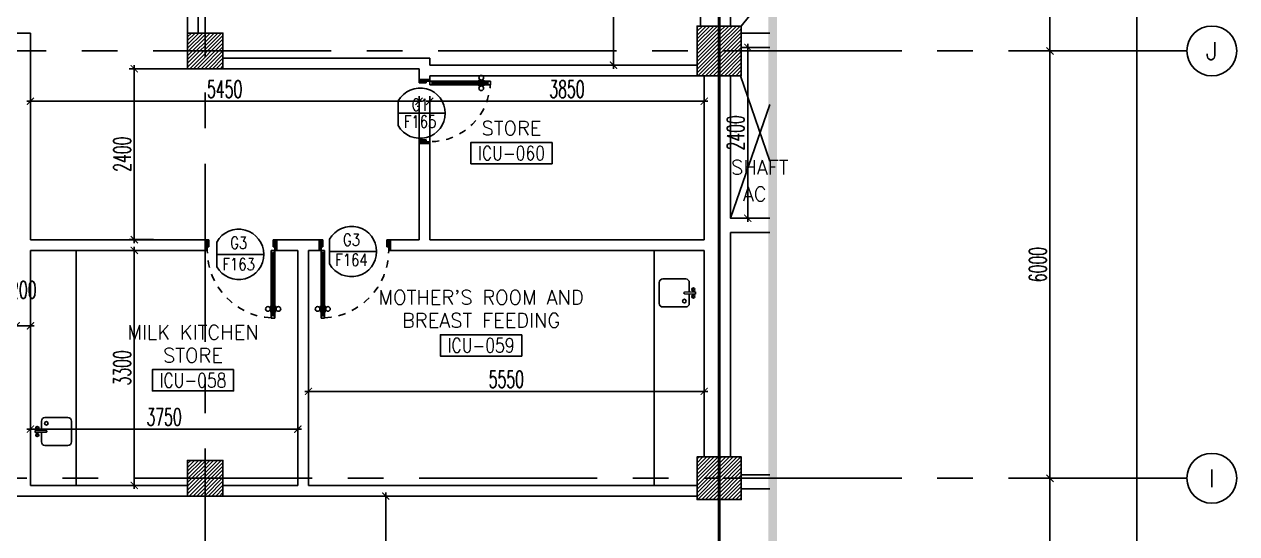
# Model space of a CAD drawing. Extents: x 275967.8 to 276060, y 57291.9 to 57371.4.
# Drawn here: x 276043.04 to 276060.05, y 57329.2 to 57336.36 of the extents above; entities that cross this region are included whole.
import ezdxf
from ezdxf.enums import TextEntityAlignment as Align

# ---------------------------------------------------------------- set-up
doc = ezdxf.new("R2010")
doc.units = 0
doc.header["$MEASUREMENT"] = 0
doc.header["$PDMODE"] = 34
for name, pattern in [('CENTER2', [1.125, 0.75, -0.125, 0.125, -0.125]), ('CENTERX2', [4, 2.5, -0.5, 0.5, -0.5]), ('HIDDEN', [0.375, 0.25, -0.125])]:
    doc.linetypes.add(name, pattern=pattern)
doc.layers.get('0').update_dxf_attribs({"linetype": 'CONTINUOUS'})
doc.layers.get('DEFPOINTS').update_dxf_attribs({"linetype": 'CONTINUOUS'})
for name, color, linetype in [('AX-CR', 2, 'CONTINUOUS'), ('AX-DIM', 4, 'CONTINUOUS'), ('AX-TXT', 2, 'CONTINUOUS'), ('AXES', 11, 'CENTERX2'), ('COL', 5, 'CONTINUOUS'), ('DIM', 4, 'CONTINUOUS'), ('DOOR', 7, 'CONTINUOUS'), ('DOOR-CR', 2, 'CONTINUOUS'), ('DOOR-NO', 3, 'CONTINUOUS'), ('ELEV', 2, 'CONTINUOUS'), ('HAT', 8, 'CONTINUOUS'), ('NON-MEDICAL', 3, 'CONTINUOUS'), ('RM-BOX', 4, 'CONTINUOUS'), ('RM-NAME', 2, 'CONTINUOUS'), ('RM-NO', 2, 'CONTINUOUS'), ('ROOF', 7, 'CONTINUOUS'), ('SHAFT', 3, 'CONTINUOUS'), ('WALL', 2, 'CONTINUOUS')]:
    doc.layers.add(name, color=color, linetype=linetype)
doc.styles.add('ROMANS', font='ROMANS.shx', dxfattribs={"width": 0.6})
doc.dimstyles.new('STANDARD in', dxfattribs={"dimtxt": 0.24, "dimasz": 0.1, "dimexe": 0.07, "dimexo": 0.05, "dimgap": 0.05, "dimtad": 1, "dimdec": 0, "dimlfac": 1000, "dimzin": 0, "dimdsep": 46, "dimtxsty": 'ROMANS', "dimblk": 'ARCHTICK', "dimcen": 0.05, "dimdle": 0.05, "dimclrd": 4, "dimclre": 4, "dimclrt": 2, "dimadec": 0, "dimazin": 0, "dimtfac": 1, "dimtdec": 0, "dimtmove": 2, "dimatfit": 3, "dimfxl": 0, "dimtolj": 1, "dimtzin": 0, "dimarcsym": 0})

# ---------------------------------------------------------------- blocks, each defined once
blk = doc.blocks.new('*X15')
at = {"color": 0}
for p, q in [((84179, 155509), (84660, 155990)), ((84179, 155562), (84607, 155990)), ((84179, 155615), (84554, 155990)), ((84179, 155668), (84501, 155990)), ((84179, 155721), (84448, 155990)), ((84179, 155774), (84395, 155990)), ((84179, 155827), (84342, 155990)), ((84179, 155880), (84289, 155990)), ((84179, 155933), (84236, 155990)), ((84179, 155986), (84183, 155990)), ((84213, 155490), (84679, 155956)), ((84266, 155490), (84679, 155903)), ((84319, 155490), (84679, 155850)), ((84372, 155490), (84679, 155796)), ((84426, 155490), (84679, 155743)), ((84479, 155490), (84679, 155690)), ((84532, 155490), (84679, 155637)), ((84585, 155490), (84679, 155584)), ((84638, 155490), (84679, 155531))]:
    blk.add_line(p, q, dxfattribs=at)
blk = doc.blocks.new('COL50')
at = {"layer": 'COL'}
blk.add_lwpolyline([(-250, 250), (-250, -250), (250, -250), (250, 250)], close=True, dxfattribs=at)
blk = doc.blocks.new('*X17')
at = {"color": 0}
for p, q in [((84179, 149516), (84653, 149990)), ((84179, 149569), (84600, 149990)), ((84179, 149622), (84547, 149990)), ((84179, 149675), (84494, 149990)), ((84179, 149728), (84441, 149990)), ((84179, 149781), (84388, 149990)), ((84179, 149834), (84335, 149990)), ((84179, 149887), (84282, 149990)), ((84179, 149940), (84229, 149990)), ((84206, 149490), (84679, 149963)), ((84259, 149490), (84679, 149910)), ((84312, 149490), (84679, 149857)), ((84365, 149490), (84679, 149804)), ((84418, 149490), (84679, 149751)), ((84471, 149490), (84679, 149698)), ((84524, 149490), (84679, 149645)), ((84577, 149490), (84679, 149592)), ((84630, 149490), (84679, 149539))]:
    blk.add_line(p, q, dxfattribs=at)
blk = doc.blocks.new('DD1')
at = {"layer": 'DOOR-CR'}
blk.add_line((-308, 0), (353, 0), dxfattribs=at)
blk.add_lwpolyline([(-308, -173, 3.820224), (-308, 173)], format="xyb", close=True, dxfattribs=at)
at = {"layer": 'DOOR-NO', "color": 255, "style": 'ROMANS', "width": 0.8}
for tag, p in [('G', (0, 184)), ('000', (0, -141))]:
    blk.add_attdef(tag, text='', height=204, dxfattribs=at).set_placement(p, align=Align.MIDDLE)
blk = doc.blocks.new('RM1')
at = {"layer": 'RM-BOX'}
blk.add_lwpolyline([(570, -200), (-570, -200), (-570, -500), (570, -500)], close=True, dxfattribs=at)
at = {"layer": 'RM-NAME', "style": 'ROMANS'}
for tag, p in [('ROOMNAME1', (0, 324)), ('ROOMNAME2', (0, 0))]:
    blk.add_attdef(tag, text='', height=200, dxfattribs=at).set_placement(p, align=Align.MIDDLE)
at = {"layer": 'RM-NO', "style": 'ROMANS', "width": 0.8}
blk.add_attdef('ROOMNO', text='', height=200, dxfattribs=at).set_placement((0, -350), align=Align.MIDDLE)
blk = doc.blocks.new('_ARCHTICK')
at = {"color": 0, "linetype": 'ByBlock', "const_width": 0.15}
blk.add_lwpolyline([(-0.5, -0.5), (0.5, 0.5)], dxfattribs=at)
blk = doc.blocks.new('*D152')
at = {"layer": 'AX-DIM', "color": 4, "lineweight": -2, "ltscale": 0.3}
for p, q in [((276056.803, 57357.833), (276058.715, 57357.833)), ((276058.645, 57357.883), (276058.645, 57298.463)), ((276054.365, 57298.513), (276058.715, 57298.513))]:
    blk.add_line(p, q, dxfattribs=at)
at = {"layer": 'DEFPOINTS', "color": 0, "ltscale": 0.3}
for p in [(276056.753, 57357.833), (276054.315, 57298.513), (276058.645, 57298.513)]:
    blk.add_point(p, dxfattribs=at)
at = {"layer": 'AX-DIM', "color": 4, "lineweight": -2, "ltscale": 0.3, "xscale": 0.1, "yscale": 0.1, "zscale": 0.1}
for p, rotation in [((276058.645, 57357.833), 90), ((276058.645, 57298.513), 270)]:
    blk.add_blockref('_ARCHTICK', p, dxfattribs=dict(at, rotation=rotation))
at = {"layer": 'AX-DIM', "color": 2, "ltscale": 0.3, "insert": (276058.475, 57328.173), "char_height": 0.24, "attachment_point": 5, "rotation": 90, "style": 'ROMANS'}
blk.add_mtext('\\A1;59320', dxfattribs=at)
blk = doc.blocks.new('*D147')
at = {"layer": 'AX-DIM', "color": 4, "lineweight": -2, "ltscale": 0.3}
for p, q in [((276057.075, 57335.983), (276057.495, 57335.983)), ((276057.425, 57336.033), (276057.425, 57329.933)), ((276057.075, 57329.983), (276057.495, 57329.983))]:
    blk.add_line(p, q, dxfattribs=at)
at = {"layer": 'DEFPOINTS', "color": 0, "ltscale": 0.3}
for p in [(276057.025, 57335.983), (276057.025, 57329.983), (276057.425, 57329.983)]:
    blk.add_point(p, dxfattribs=at)
at = {"layer": 'AX-DIM', "color": 4, "lineweight": -2, "ltscale": 0.3, "xscale": 0.1, "yscale": 0.1, "zscale": 0.1}
for p, rotation in [((276057.425, 57335.983), 90), ((276057.425, 57329.983), 270)]:
    blk.add_blockref('_ARCHTICK', p, dxfattribs=dict(at, rotation=rotation))
at = {"layer": 'AX-DIM', "color": 2, "ltscale": 0.3, "insert": (276057.255, 57332.983), "char_height": 0.24, "attachment_point": 5, "rotation": 90, "style": 'ROMANS'}
blk.add_mtext('\\A1;6000', dxfattribs=at)
blk = doc.blocks.new('AXR')
at = {"layer": 'AX-CR'}
blk.add_circle((350, 0), 350, dxfattribs=at)
at = {"layer": 'AX-TXT', "style": 'ROMANS'}
blk.add_attdef('AX', text='', height=250, dxfattribs=at).set_placement((350, 0), align=Align.MIDDLE)
blk = doc.blocks.new('*D143')
at = {"layer": 'AX-DIM', "color": 4, "lineweight": -2, "ltscale": 0.3}
for p, q in [((276057.425, 57330.033), (276057.425, 57326.333)), ((276057.075, 57329.983), (276057.495, 57329.983)), ((276057.075, 57326.383), (276057.495, 57326.383))]:
    blk.add_line(p, q, dxfattribs=at)
at = {"layer": 'DEFPOINTS', "color": 0, "ltscale": 0.3}
for p in [(276057.025, 57329.983), (276057.025, 57326.383), (276057.425, 57326.383)]:
    blk.add_point(p, dxfattribs=at)
at = {"layer": 'AX-DIM', "color": 4, "lineweight": -2, "ltscale": 0.3, "xscale": 0.1, "yscale": 0.1, "zscale": 0.1}
for p, rotation in [((276057.425, 57329.983), 90), ((276057.425, 57326.383), 270)]:
    blk.add_blockref('_ARCHTICK', p, dxfattribs=dict(at, rotation=rotation))
at = {"layer": 'AX-DIM', "color": 2, "ltscale": 0.3, "insert": (276057.255, 57328.183), "char_height": 0.24, "attachment_point": 5, "rotation": 90, "style": 'ROMANS'}
blk.add_mtext('\\A1;3600', dxfattribs=at)
blk = doc.blocks.new('*D139')
at = {"layer": 'AX-DIM', "color": 4, "lineweight": -2, "ltscale": 0.3}
for p, q in [((276057.075, 57343.183), (276057.495, 57343.183)), ((276057.425, 57343.233), (276057.425, 57335.933)), ((276057.075, 57335.983), (276057.495, 57335.983))]:
    blk.add_line(p, q, dxfattribs=at)
at = {"layer": 'DEFPOINTS', "color": 0, "ltscale": 0.3}
for p in [(276057.025, 57343.183), (276057.025, 57335.983), (276057.425, 57335.983)]:
    blk.add_point(p, dxfattribs=at)
at = {"layer": 'AX-DIM', "color": 4, "lineweight": -2, "ltscale": 0.3, "xscale": 0.1, "yscale": 0.1, "zscale": 0.1}
for p, rotation in [((276057.425, 57343.183), 90), ((276057.425, 57335.983), 270)]:
    blk.add_blockref('_ARCHTICK', p, dxfattribs=dict(at, rotation=rotation))
at = {"layer": 'AX-DIM', "color": 2, "ltscale": 0.3, "insert": (276057.255, 57339.583), "char_height": 0.24, "attachment_point": 5, "rotation": 90, "style": 'ROMANS'}
blk.add_mtext('\\A1;7200', dxfattribs=at)
blk = doc.blocks.new('DOOR90')
at = {"layer": 'DOOR', "color": 0, "linetype": 'ByBlock'}
for p, q in [((-150, 0), (-150, -25)), ((-150, 0), (0, 0)), ((0, -50), (0, 0)), ((-1000, -25), (-1000, -75)), ((-1000, -75), (-1000, -25)), ((-950, -25), (-1000, -25)), ((-950, -75), (-1000, -75)), ((-970, -42), (-970, -58)), ((-950, -42), (-970, -42)), ((-950, -58), (-970, -58)), ((-950, -25), (-950, -42)), ((-950, -58), (-950, -75)), ((-918, -25), (-918, -18)), ((-828, -18), (-918, -18)), ((-918, -75), (-918, -82)), ((-828, -82), (-918, -82)), ((-905, -18), (-905, -9)), ((-905, -9), (-840, -9)), ((-905, -18), (-840, -18)), ((-905, -82), (-905, -91)), ((-905, -82), (-840, -82)), ((-905, -91), (-840, -91)), ((-840, -18), (-840, -9)), ((-840, -82), (-840, -91)), ((-828, -25), (-828, -18)), ((-828, -75), (-828, -82)), ((-200, -42), (-200, -25)), ((-200, -25), (-150, -25)), ((-180, -42), (-200, -42)), ((-200, -75), (-200, -58)), ((-200, -58), (-180, -58)), ((-150, -75), (-200, -75)), ((-180, -58), (-180, -42)), ((-150, -75), (-150, -25)), ((-150, -25), (-100, -25)), ((-100, -25), (-100, -50)), ((-100, -50), (0, -50)), ((-100, -850), (0, -850)), ((-100, -875), (-100, -850)), ((0, -850), (0, -900)), ((-150, -900), (-150, -875)), ((-150, -875), (-100, -875)), ((0, -900), (-150, -900)), ((-150, -900), (0, -900))]:
    blk.add_line(p, q, dxfattribs=at)
at = {"layer": 'DOOR', "color": 9, "linetype": 'ByBlock'}
for p, q in [((0, -50), (-114, 0)), ((0, -50), (-40, 0)), ((0, -50), (-100, -37)), ((0, -850), (-114, -900)), ((0, -850), (-100, -863)), ((0, -850), (-40, -900))]:
    blk.add_line(p, q, dxfattribs=at)
at = {"layer": 'DOOR', "linetype": 'ByBlock'}
for p, q in [((-200, -25), (-950, -25)), ((-200, -42), (-950, -42)), ((-200, -58), (-950, -58)), ((-950, -75), (-200, -75))]:
    blk.add_line(p, q, dxfattribs=at)
at = {"layer": 'DOOR', "color": 0, "linetype": 'ByBlock'}
for centre in [(-873, 24), (-873, -124)]:
    blk.add_circle(centre, 32.4, dxfattribs=at)
at = {"layer": 'DOOR', "color": 9, "linetype": 'ByBlock'}
for centre, radius, start, end in [((0, -50), 154, 161.1053, 166.2858), ((0, -50), 134, 158.1598, 169.28), ((0, -50), 94.4, 148.0182, 180), ((0, -50), 74.4, 137.7764, 180), ((0, -50), 114, 154.0838, 167.3774), ((0, -50), 54.4, 113.2074, 180), ((0, -50), 34.4, 90, 180), ((0, -50), 14.4, 90, 180), ((0, -850), 94.4, 180, 211.9818), ((0, -850), 74.4, 180, 222.2236), ((0, -850), 54.4, 180, 246.7926), ((0, -850), 34.4, 180, 270), ((0, -850), 14.4, 180, 270), ((0, -850), 154, 193.7142, 198.8947), ((0, -850), 134, 190.72, 201.8402)]:
    blk.add_arc(centre, radius, start, end, dxfattribs=at)
at = {"layer": 'DOOR', "linetype": 'HIDDEN', "ltscale": 0.5}
blk.add_arc((-150, -25), 850, 180, 270, dxfattribs=at)
blk = doc.blocks.new('C5V')
at = {"layer": 'HAT'}
h = blk.add_hatch(dxfattribs=at)
h.set_pattern_fill('ANSI31', color=256, scale=300, style=0)
h.set_pattern_definition([(45, (-249196.182, -54711.005), (-26.5165043, 26.5165043), [])])
h.paths.add_polyline_path([(-20, 600), (-320, 600), (-320, 300), (-20, 300)])
h.paths.add_polyline_path([(-20, 300), (-320, 300), (-320, 0), (-20, 0)])
h = blk.add_hatch(dxfattribs=at)
h.set_pattern_fill('ANSI31', color=256, scale=300, style=0)
h.set_pattern_definition([(45, (-248876.182, -54711.005), (-26.5165043, 26.5165043), [])])
h.paths.add_polyline_path([(300, 600), (0, 600), (0, 300), (300, 300)])
h.paths.add_polyline_path([(300, 300), (0, 300), (0, 0), (300, 0)])
at = {"layer": 'COL'}
for points in [[(-20, 600), (-20, 0), (-320, 0), (-320, 600)], [(300, 600), (300, 0), (0, 0), (0, 600)]]:
    blk.add_lwpolyline(points, close=True, dxfattribs=at)
blk = doc.blocks.new('C11')
at = {"layer": 'HAT'}
h = blk.add_hatch(dxfattribs=at)
h.set_pattern_fill('ANSI31', color=256, scale=300, style=0)
h.set_pattern_definition([(45, (-248556.182, -75061.005), (-26.5165043, 26.5165043), [])])
h.paths.add_polyline_path([(300, 700), (0, 700), (0, 350), (300, 350)])
h.paths.add_polyline_path([(300, 350), (0, 350), (0, 0), (300, 0)])
at = {"layer": 'COL'}
blk.add_lwpolyline([(300, 700), (300, 0), (0, 0), (0, 700)], close=True, dxfattribs=at)
blk = doc.blocks.new('C11D')
at = {"layer": 'COL', "linetype": 'ByBlock'}
for p in [(-320, 0), (0, 0)]:
    blk.add_blockref('C11', p, dxfattribs=at)
blk = doc.blocks.new('DOOR-10')
at = {"layer": 'DOOR', "color": 0, "linetype": 'ByBlock'}
for p, q in [((-26, 1100), (-76, 1100)), ((-76, 1100), (-26, 1100)), ((-76, 1050), (-76, 1100)), ((-59, 1050), (-76, 1050)), ((-43, 1070), (-59, 1070)), ((-59, 1050), (-59, 1070)), ((-43, 1050), (-43, 1070)), ((-26, 1050), (-43, 1050)), ((-26, 1050), (-26, 1100)), ((-83, 1005), (-92, 1005)), ((-92, 1005), (-92, 940)), ((-83, 940), (-92, 940)), ((-76, 1018), (-83, 1018)), ((-83, 928), (-83, 1018)), ((-83, 1005), (-83, 940)), ((-76, 928), (-83, 928)), ((-26, 1018), (-18, 1018)), ((-26, 928), (-18, 928)), ((-18, 928), (-18, 1018)), ((-18, 1005), (-9, 1005)), ((-18, 1005), (-18, 940)), ((-18, 940), (-9, 940)), ((-9, 1005), (-9, 940)), ((-76, 200), (-59, 200)), ((-76, 150), (-76, 200)), ((-59, 200), (-59, 180)), ((-59, 180), (-43, 180)), ((-43, 200), (-26, 200)), ((-43, 180), (-43, 200)), ((-26, 200), (-26, 150)), ((-1001, 0), (-1001, 150)), ((-1001, 150), (-976, 150)), ((-1001, 150), (-1001, 0)), ((-951, 0), (-1001, 0)), ((-976, 150), (-976, 100)), ((-976, 100), (-951, 100)), ((-951, 100), (-951, 0)), ((-76, 150), (-26, 150)), ((-51, 100), (-51, 0)), ((-26, 100), (-51, 100)), ((-51, 0), (-1, 0)), ((-1, 150), (-26, 150)), ((-26, 150), (-26, 100))]:
    blk.add_line(p, q, dxfattribs=at)
at = {"layer": 'DOOR', "linetype": 'ByBlock'}
for p, q in [((-76, 1050), (-76, 200)), ((-59, 200), (-59, 1050)), ((-43, 200), (-43, 1050)), ((-26, 200), (-26, 1050))]:
    blk.add_line(p, q, dxfattribs=at)
at = {"layer": 'DOOR', "color": 9, "linetype": 'ByBlock'}
for p, q in [((-951, 0), (-1001, 114)), ((-951, 0), (-1001, 40)), ((-951, 0), (-964, 100)), ((-51, 0), (-1, 114)), ((-51, 0), (-37, 100)), ((-51, 0), (-1, 40)), ((-1, 0), (-1, 150))]:
    blk.add_line(p, q, dxfattribs=at)
at = {"layer": 'DOOR', "color": 0, "linetype": 'ByBlock'}
for centre in [(-124, 973), (23, 973)]:
    blk.add_circle(centre, 32.4, dxfattribs=at)
at = {"layer": 'DOOR', "linetype": 'HIDDEN', "ltscale": 0.5}
blk.add_arc((-23, 149), 952, 93.1482, 179.9482, dxfattribs=at)
at = {"layer": 'DOOR', "color": 9, "linetype": 'ByBlock'}
for centre, radius, start, end in [((-951, 0), 154, 103.7142, 108.8947), ((-951, 0), 134, 100.72, 111.8402), ((-951, 0), 94.4, 90, 121.9818), ((-951, 0), 74.4, 90, 132.2236), ((-951, 0), 54.4, 90, 156.7926), ((-951, 0), 34.4, 90, 180), ((-951, 0), 14.4, 90, 180), ((-51, 0), 94.4, 58.0182, 90), ((-51, 0), 74.4, 47.7764, 90), ((-51, 0), 54.4, 23.2074, 90), ((-51, 0), 34.4, 0, 90), ((-51, 0), 14.4, 0, 90), ((-51, 0), 134, 68.1598, 79.28), ((-51, 0), 114, 64.0838, 77.3774), ((-51, 0), 154, 71.1053, 76.2858)]:
    blk.add_arc(centre, radius, start, end, dxfattribs=at)
blk = doc.blocks.new('*D464')
at = {"layer": 'DEFPOINTS', "color": 0, "linetype": 'ByBlock', "ltscale": 0.3}
for p in [(276050.553, 57344.858), (276050.299, 57335.783), (276051.303, 57335.783)]:
    blk.add_point(p, dxfattribs=at)
at = {"layer": 'DIM', "color": 4, "linetype": 'ByBlock', "lineweight": -2, "ltscale": 0.3}
for p, q in [((276050.603, 57344.858), (276051.373, 57344.858)), ((276051.303, 57344.908), (276051.303, 57335.733)), ((276050.349, 57335.783), (276051.373, 57335.783))]:
    blk.add_line(p, q, dxfattribs=at)
at = {"layer": 'DIM', "color": 4, "linetype": 'ByBlock', "lineweight": -2, "ltscale": 0.3, "xscale": 0.1, "yscale": 0.1, "zscale": 0.1}
for p, rotation in [((276051.303, 57344.858), 90), ((276051.303, 57335.783), 270)]:
    blk.add_blockref('_ARCHTICK', p, dxfattribs=dict(at, rotation=rotation))
at = {"layer": 'DIM', "color": 2, "linetype": 'ByBlock', "ltscale": 0.3, "insert": (276051.133, 57340.32), "char_height": 0.24, "attachment_point": 5, "rotation": 90, "style": 'ROMANS'}
blk.add_mtext('\\A1;9075', dxfattribs=at)
blk = doc.blocks.new('*D425')
at = {"layer": 'DEFPOINTS', "color": 0, "linetype": 'ByBlock', "ltscale": 0.3}
for p in [(276046.875, 57330.673), (276043.125, 57329.883), (276046.875, 57329.883)]:
    blk.add_point(p, dxfattribs=at)
at = {"layer": 'DIM', "color": 4, "linetype": 'ByBlock', "lineweight": -2, "ltscale": 0.3}
for p, q in [((276043.125, 57329.933), (276043.125, 57330.743)), ((276046.875, 57329.933), (276046.875, 57330.743)), ((276043.075, 57330.673), (276046.925, 57330.673))]:
    blk.add_line(p, q, dxfattribs=at)
at = {"layer": 'DIM', "color": 4, "linetype": 'ByBlock', "lineweight": -2, "ltscale": 0.3, "xscale": 0.1, "yscale": 0.1, "zscale": 0.1, "rotation": 180}
blk.add_blockref('_ARCHTICK', (276043.125, 57330.673), dxfattribs=at)
at = {"layer": 'DIM', "color": 4, "linetype": 'ByBlock', "lineweight": -2, "ltscale": 0.3, "xscale": 0.1, "yscale": 0.1, "zscale": 0.1}
blk.add_blockref('_ARCHTICK', (276046.875, 57330.673), dxfattribs=at)
at = {"layer": 'DIM', "color": 2, "linetype": 'ByBlock', "ltscale": 0.3, "insert": (276045, 57330.843), "char_height": 0.24, "attachment_point": 5, "style": 'ROMANS'}
blk.add_mtext('\\A1;3750', dxfattribs=at)
blk = doc.blocks.new('*D424')
at = {"layer": 'DEFPOINTS', "color": 0, "linetype": 'ByBlock', "ltscale": 0.3}
for p in [(276046.365, 57335.733), (276044.581, 57333.333), (276044.9, 57333.333)]:
    blk.add_point(p, dxfattribs=at)
at = {"layer": 'DIM', "color": 4, "linetype": 'ByBlock', "lineweight": -2, "ltscale": 0.3}
for p, q in [((276044.581, 57335.783), (276044.581, 57333.283)), ((276046.315, 57335.733), (276044.511, 57335.733)), ((276044.85, 57333.333), (276044.511, 57333.333))]:
    blk.add_line(p, q, dxfattribs=at)
at = {"layer": 'DIM', "color": 4, "linetype": 'ByBlock', "lineweight": -2, "ltscale": 0.3, "xscale": 0.1, "yscale": 0.1, "zscale": 0.1}
for p, rotation in [((276044.581, 57335.733), 90), ((276044.581, 57333.333), 270)]:
    blk.add_blockref('_ARCHTICK', p, dxfattribs=dict(at, rotation=rotation))
at = {"layer": 'DIM', "color": 2, "linetype": 'ByBlock', "ltscale": 0.3, "insert": (276044.411, 57334.533), "char_height": 0.24, "attachment_point": 5, "rotation": 90, "style": 'ROMANS'}
blk.add_mtext('\\A1;2400', dxfattribs=at)
blk = doc.blocks.new('*D423')
at = {"layer": 'DEFPOINTS', "color": 0, "linetype": 'ByBlock', "ltscale": 0.3}
for p in [(276043.125, 57335.276), (276043.125, 57334.008), (276048.575, 57334.008)]:
    blk.add_point(p, dxfattribs=at)
at = {"layer": 'DIM', "color": 4, "linetype": 'ByBlock', "lineweight": -2, "ltscale": 0.3}
for p, q in [((276048.625, 57335.276), (276043.075, 57335.276)), ((276043.125, 57334.058), (276043.125, 57335.346)), ((276048.575, 57334.058), (276048.575, 57335.346))]:
    blk.add_line(p, q, dxfattribs=at)
at = {"layer": 'DIM', "color": 4, "linetype": 'ByBlock', "lineweight": -2, "ltscale": 0.3, "xscale": 0.1, "yscale": 0.1, "zscale": 0.1, "rotation": 180}
blk.add_blockref('_ARCHTICK', (276043.125, 57335.276), dxfattribs=at)
at = {"layer": 'DIM', "color": 4, "linetype": 'ByBlock', "lineweight": -2, "ltscale": 0.3, "xscale": 0.1, "yscale": 0.1, "zscale": 0.1}
blk.add_blockref('_ARCHTICK', (276048.575, 57335.276), dxfattribs=at)
at = {"layer": 'DIM', "color": 2, "linetype": 'ByBlock', "ltscale": 0.3, "insert": (276045.85, 57335.446), "char_height": 0.24, "attachment_point": 5, "style": 'ROMANS'}
blk.add_mtext('\\A1;5450', dxfattribs=at)
blk = doc.blocks.new('*D422')
at = {"layer": 'DEFPOINTS', "color": 0, "linetype": 'ByBlock', "ltscale": 0.3}
for p in [(276044.874, 57333.183), (276044.581, 57329.883), (276045.153, 57329.883)]:
    blk.add_point(p, dxfattribs=at)
at = {"layer": 'DIM', "color": 4, "linetype": 'ByBlock', "lineweight": -2, "ltscale": 0.3}
for p, q in [((276044.581, 57333.233), (276044.581, 57329.833)), ((276044.824, 57333.183), (276044.511, 57333.183)), ((276045.103, 57329.883), (276044.511, 57329.883))]:
    blk.add_line(p, q, dxfattribs=at)
at = {"layer": 'DIM', "color": 4, "linetype": 'ByBlock', "lineweight": -2, "ltscale": 0.3, "xscale": 0.1, "yscale": 0.1, "zscale": 0.1}
for p, rotation in [((276044.581, 57333.183), 90), ((276044.581, 57329.883), 270)]:
    blk.add_blockref('_ARCHTICK', p, dxfattribs=dict(at, rotation=rotation))
at = {"layer": 'DIM', "color": 2, "linetype": 'ByBlock', "ltscale": 0.3, "insert": (276044.411, 57331.533), "char_height": 0.24, "attachment_point": 5, "rotation": 90, "style": 'ROMANS'}
blk.add_mtext('\\A1;3300', dxfattribs=at)
blk = doc.blocks.new('*D421')
at = {"layer": 'DEFPOINTS', "color": 0, "linetype": 'ByBlock', "ltscale": 0.3}
for p in [(276052.575, 57331.203), (276052.575, 57330.653), (276047.025, 57329.883)]:
    blk.add_point(p, dxfattribs=at)
at = {"layer": 'DIM', "color": 4, "linetype": 'ByBlock', "lineweight": -2, "ltscale": 0.3}
for p, q in [((276046.975, 57331.203), (276052.625, 57331.203)), ((276047.025, 57329.933), (276047.025, 57331.273)), ((276052.575, 57330.703), (276052.575, 57331.273))]:
    blk.add_line(p, q, dxfattribs=at)
at = {"layer": 'DIM', "color": 4, "linetype": 'ByBlock', "lineweight": -2, "ltscale": 0.3, "xscale": 0.1, "yscale": 0.1, "zscale": 0.1, "rotation": 180}
blk.add_blockref('_ARCHTICK', (276047.025, 57331.203), dxfattribs=at)
at = {"layer": 'DIM', "color": 4, "linetype": 'ByBlock', "lineweight": -2, "ltscale": 0.3, "xscale": 0.1, "yscale": 0.1, "zscale": 0.1}
blk.add_blockref('_ARCHTICK', (276052.575, 57331.203), dxfattribs=at)
at = {"layer": 'DIM', "color": 2, "linetype": 'ByBlock', "ltscale": 0.3, "insert": (276049.8, 57331.373), "char_height": 0.24, "attachment_point": 5, "style": 'ROMANS'}
blk.add_mtext('\\A1;5550', dxfattribs=at)
blk = doc.blocks.new('*D419')
at = {"layer": 'DEFPOINTS', "color": 0, "linetype": 'ByBlock', "ltscale": 0.3}
for p in [(276042.925, 57332.123), (276043.125, 57332.123), (276043.125, 57332.123)]:
    blk.add_point(p, dxfattribs=at)
at = {"layer": 'DIM', "color": 4, "linetype": 'ByBlock', "lineweight": -2, "ltscale": 0.3}
for p, q in [((276042.875, 57332.123), (276043.175, 57332.123)), ((276042.925, 57332.173), (276042.925, 57332.193)), ((276043.125, 57332.173), (276043.125, 57332.193))]:
    blk.add_line(p, q, dxfattribs=at)
at = {"layer": 'DIM', "color": 4, "linetype": 'ByBlock', "lineweight": -2, "ltscale": 0.3, "xscale": 0.1, "yscale": 0.1, "zscale": 0.1, "rotation": 180}
blk.add_blockref('_ARCHTICK', (276042.925, 57332.123), dxfattribs=at)
at = {"layer": 'DIM', "color": 4, "linetype": 'ByBlock', "lineweight": -2, "ltscale": 0.3, "xscale": 0.1, "yscale": 0.1, "zscale": 0.1}
blk.add_blockref('_ARCHTICK', (276043.125, 57332.123), dxfattribs=at)
at = {"layer": 'DIM', "color": 2, "linetype": 'ByBlock', "ltscale": 0.3, "insert": (276043.025, 57332.628), "char_height": 0.24, "attachment_point": 5, "style": 'ROMANS'}
blk.add_mtext('\\A1;200', dxfattribs=at)
blk = doc.blocks.new('*D416')
at = {"layer": 'DEFPOINTS', "color": 0, "linetype": 'ByBlock', "ltscale": 0.3}
for p in [(276052.575, 57335.276), (276048.725, 57334.466), (276052.575, 57334.498)]:
    blk.add_point(p, dxfattribs=at)
at = {"layer": 'DIM', "color": 4, "linetype": 'ByBlock', "lineweight": -2, "ltscale": 0.3}
for p, q in [((276048.675, 57335.276), (276052.625, 57335.276)), ((276048.725, 57334.516), (276048.725, 57335.346)), ((276052.575, 57334.548), (276052.575, 57335.346))]:
    blk.add_line(p, q, dxfattribs=at)
at = {"layer": 'DIM', "color": 4, "linetype": 'ByBlock', "lineweight": -2, "ltscale": 0.3, "xscale": 0.1, "yscale": 0.1, "zscale": 0.1, "rotation": 180}
blk.add_blockref('_ARCHTICK', (276048.725, 57335.276), dxfattribs=at)
at = {"layer": 'DIM', "color": 4, "linetype": 'ByBlock', "lineweight": -2, "ltscale": 0.3, "xscale": 0.1, "yscale": 0.1, "zscale": 0.1}
blk.add_blockref('_ARCHTICK', (276052.575, 57335.276), dxfattribs=at)
at = {"layer": 'DIM', "color": 2, "linetype": 'ByBlock', "ltscale": 0.3, "insert": (276050.65, 57335.446), "char_height": 0.24, "attachment_point": 5, "style": 'ROMANS'}
blk.add_mtext('\\A1;3850', dxfattribs=at)
blk = doc.blocks.new('*D415')
at = {"layer": 'DEFPOINTS', "color": 0, "linetype": 'ByBlock', "ltscale": 0.3}
for p in [(276053.284, 57336.033), (276053.187, 57333.633), (276053.35, 57333.633)]:
    blk.add_point(p, dxfattribs=at)
at = {"layer": 'DIM', "color": 4, "linetype": 'ByBlock', "lineweight": -2, "ltscale": 0.3}
for p, q in [((276053.234, 57336.033), (276053.117, 57336.033)), ((276053.187, 57336.083), (276053.187, 57333.583)), ((276053.3, 57333.633), (276053.117, 57333.633))]:
    blk.add_line(p, q, dxfattribs=at)
at = {"layer": 'DIM', "color": 4, "linetype": 'ByBlock', "lineweight": -2, "ltscale": 0.3, "xscale": 0.1, "yscale": 0.1, "zscale": 0.1}
for p, rotation in [((276053.187, 57336.033), 90), ((276053.187, 57333.633), 270)]:
    blk.add_blockref('_ARCHTICK', p, dxfattribs=dict(at, rotation=rotation))
at = {"layer": 'DIM', "color": 2, "linetype": 'ByBlock', "ltscale": 0.3, "insert": (276053.017, 57334.833), "char_height": 0.24, "attachment_point": 5, "rotation": 90, "style": 'ROMANS'}
blk.add_mtext('\\A1;2400', dxfattribs=at)
blk = doc.blocks.new('*D807')
at = {"layer": 'DEFPOINTS', "color": 0, "linetype": 'ByBlock', "ltscale": 0.3}
for p in [(276048.173, 57329.733), (276048.109, 57326.683), (276048.173, 57326.683)]:
    blk.add_point(p, dxfattribs=at)
at = {"layer": 'DIM', "color": 4, "linetype": 'ByBlock', "lineweight": -2, "ltscale": 0.3}
for p, q in [((276048.123, 57329.733), (276048.039, 57329.733)), ((276048.109, 57329.783), (276048.109, 57326.633)), ((276048.123, 57326.683), (276048.039, 57326.683))]:
    blk.add_line(p, q, dxfattribs=at)
at = {"layer": 'DIM', "color": 4, "linetype": 'ByBlock', "lineweight": -2, "ltscale": 0.3, "xscale": 0.1, "yscale": 0.1, "zscale": 0.1}
for p, rotation in [((276048.109, 57329.733), 90), ((276048.109, 57326.683), 270)]:
    blk.add_blockref('_ARCHTICK', p, dxfattribs=dict(at, rotation=rotation))
at = {"layer": 'DIM', "color": 2, "linetype": 'ByBlock', "ltscale": 0.3, "insert": (276047.939, 57328.208), "char_height": 0.24, "attachment_point": 5, "rotation": 90, "style": 'ROMANS'}
blk.add_mtext('\\A1;3050', dxfattribs=at)

msp = doc.modelspace()

# ---------------------------------------------------------------- linework, layer by layer
at = {"layer": 'AXES'}
for p, q in [((276052.7755, 57291.8986), (276052.7755, 57370.3613)), ((276052.7955, 57291.8986), (276052.7955, 57370.3613)), ((276045.5755, 57291.8986), (276045.5755, 57352.4829)), ((276059.3451, 57335.9829), (276036.5755, 57335.9829)), ((276059.3451, 57335.9829), (276052.5255, 57335.9829)), ((276036.5755, 57329.9829), (276052.7755, 57329.9829)), ((276059.3451, 57329.9829), (276052.5255, 57329.9829))]:
    msp.add_line(p, q, dxfattribs=at)
at = {"layer": 'ELEV', "linetype": 'CENTER2', "const_width": 0.12}
msp.add_lwpolyline([(276053.5351, 57296.8068), (276053.5351, 57360.645)], dxfattribs=at)
at = {"layer": 'NON-MEDICAL'}
for p, q in [((276043.7659, 57333.1829), (276043.7659, 57329.8829)), ((276051.875, 57333.1829), (276051.875, 57329.8829)), ((276051.9453, 57332.7309), (276051.9453, 57332.438)), ((276052.3163, 57332.7808), (276051.9952, 57332.7808)), ((276052.3662, 57332.5944), (276052.3662, 57332.7309)), ((276052.4544, 57332.6005), (276052.2991, 57332.5944)), ((276052.4544, 57332.5684), (276052.2991, 57332.5745)), ((276052.3662, 57332.438), (276052.3662, 57332.5745)), ((276052.4544, 57332.5684), (276052.4544, 57332.6005)), ((276051.9952, 57332.3881), (276052.3163, 57332.3881)), ((276043.2786, 57330.786), (276043.2786, 57330.6495)), ((276043.6495, 57330.8359), (276043.3284, 57330.8359)), ((276043.6994, 57330.4931), (276043.6994, 57330.786)), ((276043.1904, 57330.6556), (276043.3456, 57330.6495)), ((276043.1904, 57330.6556), (276043.1904, 57330.6235)), ((276043.1904, 57330.6235), (276043.3456, 57330.6296)), ((276043.2786, 57330.6296), (276043.2786, 57330.4931)), ((276043.3284, 57330.4432), (276043.6495, 57330.4432))]:
    msp.add_line(p, q, dxfattribs=at)
for centre, radius in [((276052.4233, 57332.6342), 0.0217), ((276052.4233, 57332.5347), 0.0217), ((276052.4233, 57332.6342), 0.014), ((276052.4233, 57332.5347), 0.014), ((276052.2967, 57332.47), 0.0255), ((276043.2214, 57330.6893), 0.0217), ((276043.2214, 57330.6893), 0.014), ((276043.348, 57330.754), 0.0255), ((276043.2214, 57330.5898), 0.0217), ((276043.2214, 57330.5898), 0.014)]:
    msp.add_circle(centre, radius, dxfattribs=at)
for centre, radius, start, end in [((276051.9952, 57332.7309), 0.0499, 90, 180), ((276052.3163, 57332.7309), 0.0499, 0, 90), ((276052.2991, 57332.5844), 0.00997, 90, 270), ((276051.9952, 57332.438), 0.0499, 180, 270), ((276052.3163, 57332.438), 0.0499, 270, 0), ((276043.3284, 57330.786), 0.0499, 90, 180), ((276043.6495, 57330.786), 0.0499, 0, 90), ((276043.3456, 57330.6396), 0.00997, 270, 90), ((276043.3284, 57330.4931), 0.0499, 180, 270), ((276043.6495, 57330.4931), 0.0499, 270, 0)]:
    msp.add_arc(centre, radius, start, end, dxfattribs=at)
at = {"layer": 'ROOF'}
for p, q in [((276052.7955, 57336.2329), (276052.7955, 57347.8829)), ((276052.9455, 57336.3329), (276052.9455, 57347.7829))]:
    msp.add_line(p, q, dxfattribs=at)
at = {"layer": 'SHAFT'}
for p, q in [((276053.4947, 57336.8324), (276053.0955, 57336.3329)), ((276053.4947, 57334.4353), (276053.083, 57335.6329)), ((276052.9455, 57333.6329), (276053.4947, 57335.2305))]:
    msp.add_line(p, q, dxfattribs=at)
at = {"layer": 'WALL', "linetype": 'ByBlock'}
for p, q in [((276045.3255, 57336.7204), (276045.3255, 57335.7329)), ((276045.4755, 57336.7204), (276045.4755, 57336.2329)), ((276052.5255, 57336.7079), (276052.5255, 57336.3329)), ((276041.9005, 57336.2329), (276043.1255, 57336.2329)), ((276043.1255, 57336.2329), (276043.1255, 57333.3329)), ((276045.8255, 57335.8829), (276048.7255, 57335.8829)), ((276048.7255, 57335.8829), (276048.7255, 57335.7829)), ((276048.7255, 57335.7829), (276052.4755, 57335.7829)), ((276045.4755, 57335.7329), (276048.5755, 57335.7329)), ((276048.5755, 57335.7329), (276048.5755, 57335.5829)), ((276048.7255, 57335.6329), (276052.5755, 57335.6329)), ((276048.7255, 57335.6329), (276048.7255, 57335.5829)), ((276048.5755, 57335.5829), (276048.7255, 57335.5829)), ((276048.5755, 57334.6829), (276048.7255, 57334.6829)), ((276048.5755, 57334.6829), (276048.5755, 57333.3329)), ((276048.7255, 57334.6829), (276048.7255, 57333.3329)), ((276043.1255, 57333.3329), (276045.5788, 57333.3329)), ((276045.5788, 57333.3329), (276045.5788, 57333.1829)), ((276046.5788, 57333.3329), (276046.5788, 57333.1829)), ((276046.5788, 57333.3329), (276047.1755, 57333.3329)), ((276047.1755, 57333.3329), (276047.1755, 57333.1829)), ((276048.1755, 57333.3329), (276048.1755, 57333.1829)), ((276048.1755, 57333.3329), (276048.5755, 57333.3329)), ((276048.7255, 57333.3329), (276052.5755, 57333.3329)), ((276043.1255, 57333.1829), (276045.5788, 57333.1829)), ((276043.1255, 57333.1829), (276043.1255, 57329.8829)), ((276046.5788, 57333.1829), (276046.8755, 57333.1829)), ((276046.8755, 57333.1829), (276046.8755, 57329.8829)), ((276047.0255, 57333.1829), (276047.0255, 57329.8829)), ((276047.0255, 57333.1829), (276047.1755, 57333.1829)), ((276048.1755, 57333.1829), (276052.5755, 57333.1829)), ((276052.7755, 57330.2329), (276052.7755, 57329.7329)), ((276043.1255, 57329.8829), (276045.3255, 57329.8829)), ((276045.8255, 57329.8829), (276046.8755, 57329.8829)), ((276047.0255, 57329.8829), (276052.4755, 57329.8829)), ((276042.7755, 57329.7329), (276045.3255, 57329.7329)), ((276045.3255, 57329.7329), (276052.4755, 57329.7329))]:
    msp.add_line(p, q, dxfattribs=at)
at = {"layer": 'WALL', "linetype": 'ByBlock', "ltscale": 0.3}
for p, q in [((276053.0955, 57336.3329), (276052.7955, 57336.3329)), ((276052.7955, 57336.3329), (276052.7955, 57335.6329)), ((276053.0955, 57335.6329), (276053.0955, 57336.3329)), ((276052.7955, 57335.6329), (276053.0955, 57335.6329))]:
    msp.add_line(p, q, dxfattribs=at)
at = {"layer": 'WALL'}
for p, q in [((276052.7955, 57336.0329), (276052.7955, 57329.9329)), ((276052.5755, 57335.6329), (276052.5755, 57333.3329)), ((276052.7755, 57335.6329), (276052.7755, 57330.0329)), ((276052.9455, 57335.6329), (276052.9455, 57333.6329)), ((276052.9455, 57330.2829), (276052.9455, 57333.4329)), ((276052.9455, 57333.4329), (276053.4947, 57333.4329)), ((276052.5755, 57333.1829), (276052.5755, 57330.2829)), ((276053.4947, 57330.0329), (276053.0955, 57330.0329)), ((276053.4947, 57329.8329), (276053.0955, 57329.8329))]:
    msp.add_line(p, q, dxfattribs=at)
at = {"layer": 'WALL', "linetype": 'ByBlock', "ltscale": 0.3}
for points in [[(276052.7755, 57335.6329), (276052.4755, 57335.6329), (276052.4755, 57336.3329), (276052.7755, 57336.3329)], [(276045.8255, 57336.2329), (276045.3255, 57336.2329), (276045.3255, 57335.7329), (276045.8255, 57335.7329)], [(276045.8255, 57330.2329), (276045.3255, 57330.2329), (276045.3255, 57329.7329), (276045.8255, 57329.7329)], [(276052.4755, 57329.6829), (276052.7755, 57329.6829), (276052.7755, 57330.2829), (276052.4755, 57330.2829)], [(276052.7955, 57330.2829), (276053.0955, 57330.2829), (276053.0955, 57329.6829), (276052.7955, 57329.6829)]]:
    msp.add_lwpolyline(points, close=True, dxfattribs=at)
for points in [[(276053.4947, 57336.2329), (276053.0955, 57336.2329)], [(276053.4947, 57336.0329), (276053.0955, 57336.0329)], [(276053.0955, 57336.0329), (276053.4947, 57336.0329)], [(276052.9455, 57335.6329), (276052.9455, 57333.6329), (276053.4947, 57333.6329)]]:
    msp.add_lwpolyline(points, dxfattribs=at)

# ---------------------------------------------------------------- block references
at = {"layer": 'AXES', "xscale": 0.001, "yscale": 0.001, "zscale": 0.001}
for p, values in [((276059.3451, 57335.9829), {'AX': 'J'}), ((276059.3451, 57329.9829), {'AX': 'I'})]:
    msp.add_blockref('AXR', p, dxfattribs=at).add_auto_attribs(values)
at = {"layer": 'COL', "linetype": 'ByBlock', "xscale": 0.001, "yscale": 0.001, "zscale": 0.001}
for name, p in [('C11D', (276052.7955, 57335.6329)), ('C5V', (276052.7955, 57329.6829))]:
    msp.add_blockref(name, p, dxfattribs=at)
at = {"layer": 'COL', "xscale": 0.001, "yscale": 0.001, "zscale": 0.001}
for p in [(276045.5755, 57335.9829), (276045.5755, 57329.9829)]:
    msp.add_blockref('COL50', p, dxfattribs=at)
at = {"layer": 'DOOR', "color": 0, "linetype": 'ByBlock', "xscale": -0.001, "yscale": 0.001, "zscale": 0.001}
msp.add_blockref('DOOR90', (276048.5755, 57335.5829), dxfattribs=at)
at = {"layer": 'DOOR', "color": 0, "linetype": 'ByBlock', "yscale": 0.001, "zscale": 0.001, "rotation": 180}
for p, xscale in [((276046.5795, 57333.3329), -0.001), ((276047.1748, 57333.3329), 0.001)]:
    msp.add_blockref('DOOR-10', p, dxfattribs=dict(at, xscale=xscale))
at = {"layer": 'DOOR-NO'}
ref = msp.add_blockref('DD1', (276048.591, 57335.1083), dxfattribs=dict(at, xscale=0.001, yscale=0.001, zscale=0.001))
ref.add_attrib('G', 'G1', dxfattribs={"height": 0.17, "style": 'ROMANS', "width": 0.8}).set_placement((276048.591, 57335.2263), align=Align.MIDDLE)
ref.add_attrib('000', 'F165', dxfattribs={"height": 0.17, "style": 'ROMANS', "width": 0.8}).set_placement((276048.591, 57334.9905), align=Align.MIDDLE)
ref = msp.add_blockref('DD1', (276046.0461, 57333.1264), dxfattribs=dict(at, xscale=0.001, yscale=0.001, zscale=0.001))
ref.add_attrib('G', 'G3', dxfattribs={"height": 0.17, "style": 'ROMANS', "width": 0.8}).set_placement((276046.0461, 57333.2898), align=Align.MIDDLE)
ref.add_attrib('000', 'F163', dxfattribs={"height": 0.17, "style": 'ROMANS', "width": 0.8}).set_placement((276046.0461, 57332.9876), align=Align.MIDDLE)
ref = msp.add_blockref('DD1', (276047.6282, 57333.1662), dxfattribs=dict(at, xscale=0.001, yscale=0.001, zscale=0.001))
ref.add_attrib('G', 'G3', dxfattribs={"height": 0.17, "style": 'ROMANS', "width": 0.8}).set_placement((276047.6282, 57333.3321), align=Align.MIDDLE)
ref.add_attrib('000', 'F164', dxfattribs={"height": 0.17, "style": 'ROMANS', "width": 0.8}).set_placement((276047.6282, 57333.0484), align=Align.MIDDLE)
at = {"layer": 'HAT', "xscale": 0.001, "yscale": 0.001, "zscale": 0.001}
for name in ['*X15', '*X17']:
    msp.add_blockref(name, (275961.1463, 57180.2432), dxfattribs=at)
at = {"layer": 'RM-NAME', "xscale": 0.001, "yscale": 0.001, "zscale": 0.001}
for p, values in [((276049.8725, 57334.8981), {'ROOMNO': 'ICU-060', 'ROOMNAME2': 'STORE'}), ((276049.4459, 57332.199), {'ROOMNO': 'ICU-059', 'ROOMNAME2': 'BREAST FEEDING', 'ROOMNAME1': "MOTHER'S ROOM AND"}), ((276045.4046, 57331.7086), {'ROOMNO': 'ICU-058', 'ROOMNAME2': 'STORE', 'ROOMNAME1': 'MILK KITCHEN'})]:
    msp.add_blockref('RM1', p, dxfattribs=at).add_auto_attribs(values)

# ---------------------------------------------------------------- texts
at = {"layer": 'RM-NAME', "style": 'ROMANS'}
for s, p in [('SHAFT', (276053.3554, 57334.3486)), ('AC', (276053.2831, 57333.9738))]:
    msp.add_text(s, height=0.2, dxfattribs=at).set_placement(p, align=Align.MIDDLE)

# ---------------------------------------------------------------- dimensions: what is measured, and where the dimension line sits
at = {"layer": 'AX-DIM'}
for base, p1, p2, picture, middle in [((276058.6451, 57298.5129), (276056.7529, 57357.8329), (276054.3153, 57298.5129), '*D152', (276058.4751, 57328.1729)), ((276057.4253, 57335.9829), (276057.0253, 57343.1829), (276057.0253, 57335.9829), '*D139', (276057.2553, 57339.5829)), ((276057.4253, 57329.9829), (276057.0253, 57335.9829), (276057.0253, 57329.9829), '*D147', (276057.2553, 57332.9829)), ((276057.4253, 57326.3829), (276057.0253, 57329.9829), (276057.0253, 57326.3829), '*D143', (276057.2553, 57328.1829))]:
    dim = msp.add_linear_dim(base=base, p1=p1, p2=p2, angle=270, dimstyle='STANDARD in', dxfattribs=at)
    dim.commit()
    dim.dimension.update_dxf_attribs({"geometry": picture, "text_midpoint": middle})
at = {"layer": 'DIM', "linetype": 'ByBlock', "ltscale": 0.3}
for base, p1, p2, picture, middle in [((276051.3032, 57335.7829), (276050.5527, 57344.8579), (276050.2986, 57335.7829), '*D464', (276051.1332, 57340.3204)), ((276053.1869, 57333.6329), (276053.2839, 57336.0329), (276053.3505, 57333.6329), '*D415', (276053.0169, 57334.8329)), ((276044.5808, 57333.3329), (276046.3649, 57335.7329), (276044.8998, 57333.3329), '*D424', (276044.4108, 57334.5329)), ((276044.5808, 57329.8829), (276044.8741, 57333.1829), (276045.1535, 57329.8829), '*D422', (276044.4108, 57331.5329)), ((276048.1086, 57326.6829), (276048.1731, 57329.7329), (276048.1731, 57326.6829), '*D807', (276047.9386, 57328.2079))]:
    dim = msp.add_linear_dim(base=base, p1=p1, p2=p2, angle=90, dimstyle='STANDARD in', dxfattribs=at)
    dim.commit()
    dim.dimension.update_dxf_attribs({"geometry": picture, "text_midpoint": middle})
for base, p1, p2, picture, middle in [((276043.1255, 57335.2762), (276048.5755, 57334.0079), (276043.1255, 57334.0079), '*D423', (276045.8505, 57335.4462)), ((276052.5755, 57335.2762), (276048.7255, 57334.4659), (276052.5755, 57334.4979), '*D416', (276050.6505, 57335.4462)), ((276043.1255, 57332.1227), (276042.9255, 57332.1227), (276043.1255, 57332.1227), '*D419', (276043.0255, 57332.6277)), ((276052.5755, 57331.2029), (276047.0255, 57329.8829), (276052.5755, 57330.6533), '*D421', (276049.8005, 57331.3729)), ((276046.8755, 57330.6729), (276043.1255, 57329.8829), (276046.8755, 57329.8829), '*D425', (276045.0005, 57330.8429))]:
    dim = msp.add_linear_dim(base=base, p1=p1, p2=p2, dimstyle='STANDARD in', dxfattribs=at)
    dim.commit()
    dim.dimension.update_dxf_attribs({"geometry": picture, "text_midpoint": middle})

doc.saveas('drawing.dxf')
